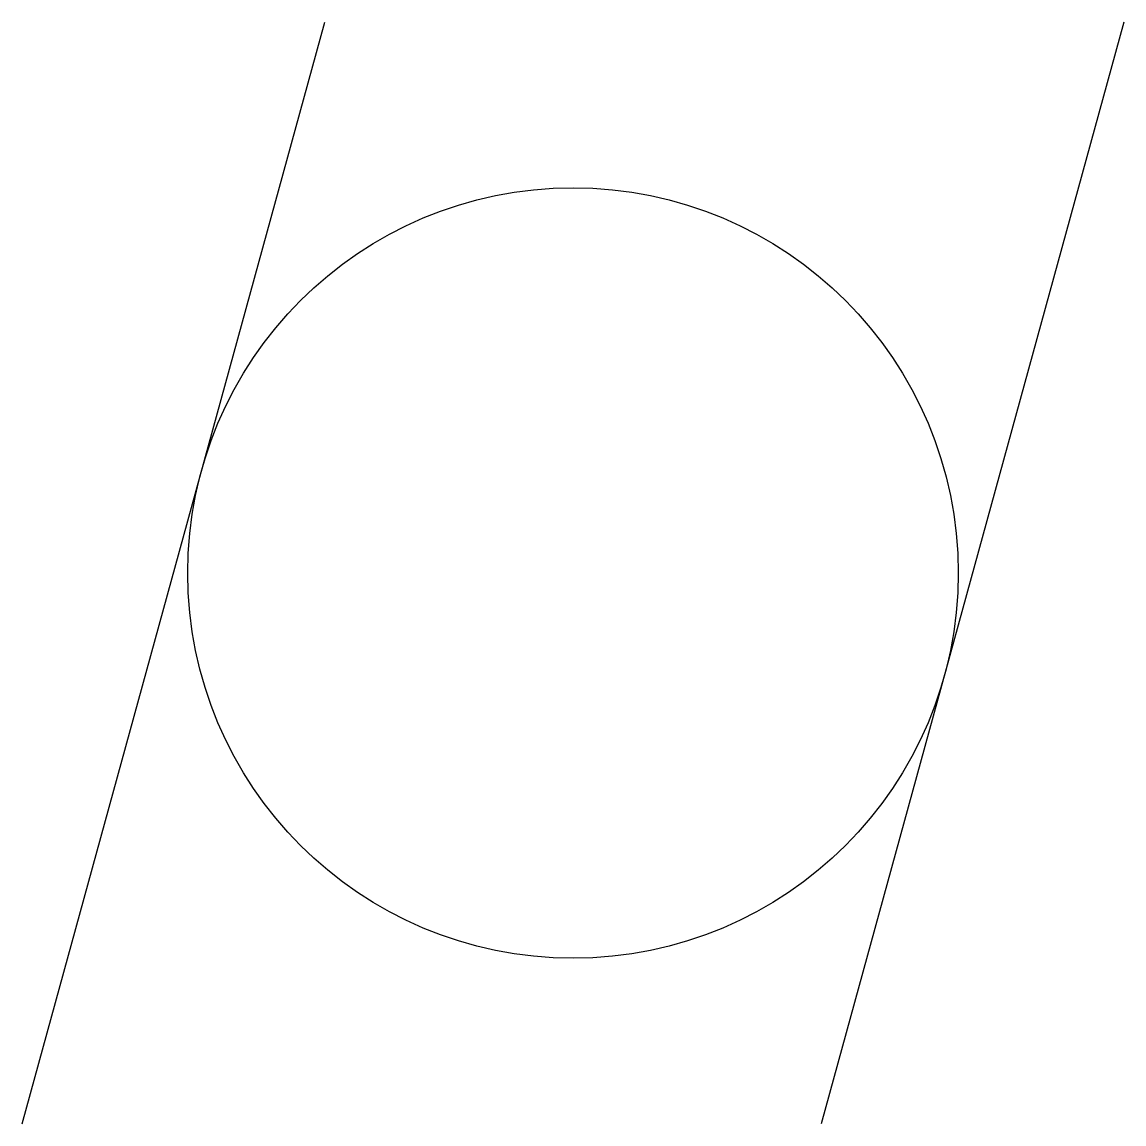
# Model space of a CAD drawing. Extents: x 105.16 to 106.16, y 164.66 to 165.66.
import ezdxf

# ---------------------------------------------------------------- set-up
doc = ezdxf.new("R2010")
doc.units = 0
doc.header["$MEASUREMENT"] = 0
doc.layers.add('DIM', color=2, linetype='CONTINUOUS')

msp = doc.modelspace()

# ---------------------------------------------------------------- linework, layer by layer
at = {"layer": 'DIM'}
for p, q in [((105.1590300319, 164.6614494131924), (105.4338103411478, 165.6614494131924)), ((106.1590300319, 165.6614494131924), (105.8842497226523, 164.6614494131924))]:
    msp.add_line(p, q, dxfattribs=at)
msp.add_circle((105.6590300319, 165.1614494131924), 0.34965, dxfattribs=at)

doc.saveas('drawing.dxf')
